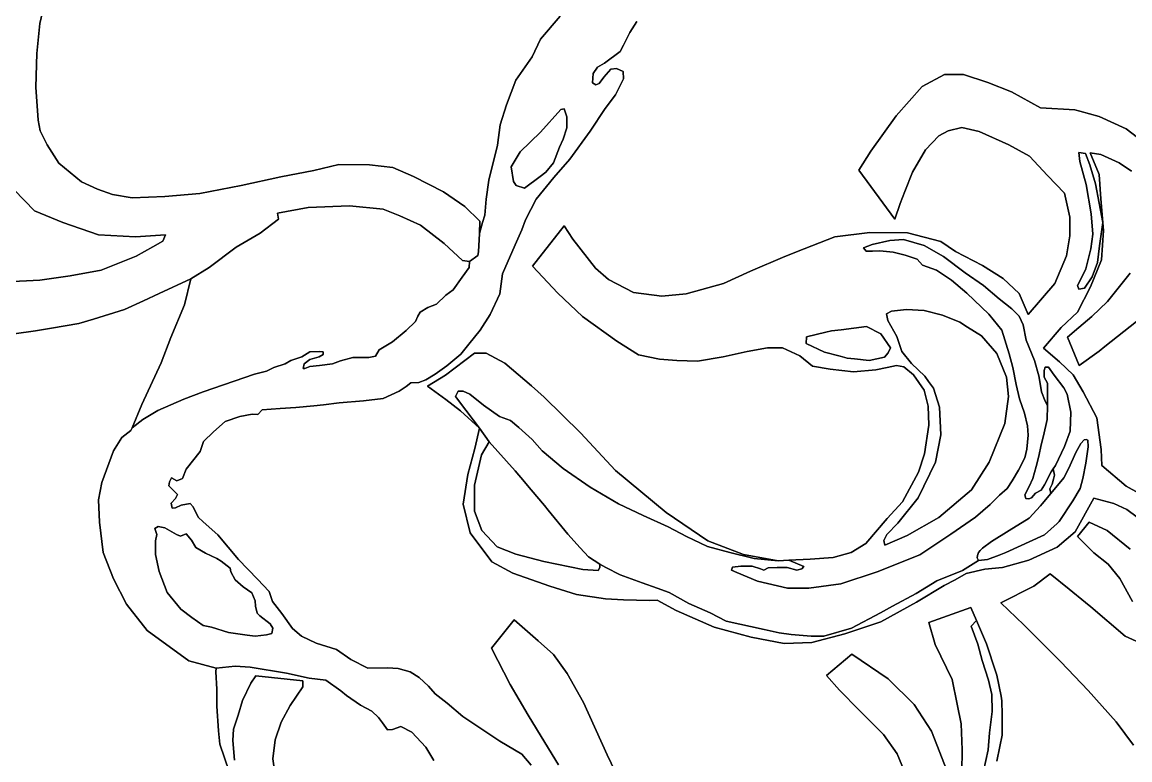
# Model space of a CAD drawing. Header units: inches. Extents: x 288635 to 1232953, y 676945 to 1655780.
# Drawn here: x 437266 to 458256, y 1185921 to 1199889 of the extents above; entities that cross this region are included whole.
import ezdxf

# ---------------------------------------------------------------- set-up
doc = ezdxf.new("R2010")
doc.units = ezdxf.units.IN
doc.header["$MEASUREMENT"] = 0
doc.layers.add('Images', color=7, linetype='Continuous')
picture_1 = doc.add_image_def('image7.jpg', size_in_pixel=(2590, 3729))
picture_2 = doc.add_image_def('image8.jpg', size_in_pixel=(2583, 3985))

msp = doc.modelspace()

# ---------------------------------------------------------------- linework, layer by layer
at = {"color": 1}
for points in [[(437683.7206, 1200212.6481), (437602.4404, 1199867.2074), (437541.4803, 1199298.2463), (437526.2403, 1198658.165), (437566.8804, 1198033.3238), (437607.5205, 1197830.1234), (437739.6007, 1197565.9628), (437963.1212, 1197220.5221), (438389.842, 1196864.9214), (438694.6426, 1196727.7612), (438979.1232, 1196626.1609), (439349.9639, 1196560.1208), (439969.7252, 1196585.5209), (440630.1265, 1196646.481), (441417.5281, 1196793.8013), (442169.3696, 1196961.4416), (442794.2108, 1197083.3619), (443266.6518, 1197195.1221), (443845.7729, 1197184.9621), (444287.7338, 1197139.242), (444678.8946, 1196966.5216), (445247.8557, 1196676.961), (445654.2565, 1196397.5605), (445938.7371, 1196123.2399), (445929.4183, 1195889.8023), (445915.5775, 1195543.0847), (445898.097, 1195467.9186), (445745.6967, 1195356.1584), (445608.5365, 1195376.4784), (445263.0958, 1195696.5191), (444816.0549, 1196047.0398), (444419.8141, 1196224.8401), (444104.8534, 1196346.7604), (443469.8522, 1196412.8005), (442687.5306, 1196377.2404), (442103.3294, 1196275.6402), (442120.9839, 1196161.8858), (441778.0832, 1195895.1852), (441320.8823, 1195628.4847), (440806.5313, 1195241.1339), (440462.4862, 1195025.9577), (439860.7992, 1194749.3758), (439567.7801, 1194614.6816), (439202.6436, 1194446.8366), (438619.1409, 1194268.3534), (438339.0419, 1194182.6761), (437819.4461, 1194094.2342), (437517.844, 1194042.8977), (437111.3087, 1193985.2366)], [(447461.0876, 1200000.9161), (447088.5536, 1199569.1152), (446927.6866, 1199230.4479), (446622.886, 1198790.1804), (446445.0856, 1198324.5128), (446326.552, 1197943.512), (446275.7519, 1197558.2779), (446110.6516, 1196897.8766), (446055.6182, 1196538.0425), (446034.4515, 1196233.2419), (445992.118, 1196093.5416), (445929.4183, 1195889.8023), (445938.7371, 1196123.2399), (445654.2565, 1196397.5605), (445247.8557, 1196676.961), (444678.8946, 1196966.5216), (444287.7338, 1197139.242), (443845.7729, 1197184.9621), (443266.6518, 1197195.1221), (442794.2108, 1197083.3619), (442169.3696, 1196961.4416), (441417.5281, 1196793.8013), (440630.1265, 1196646.481), (439969.7252, 1196585.5209), (439349.9639, 1196560.1208), (438979.1232, 1196626.1609), (438694.6426, 1196727.7612), (438389.842, 1196864.9214), (437963.1212, 1197220.5221), (437739.6007, 1197565.9628), (437607.5205, 1197830.1234), (437566.8804, 1198033.3238), (437526.2403, 1198658.165), (437541.4803, 1199298.2463), (437602.4404, 1199867.2074), (437683.7206, 1200212.6481)], [(446913.3849, 1185818.6637), (446733.4679, 1186027.6849), (446318.0712, 1186271.1021), (445616.3948, 1186744.178), (445320.0609, 1186993.9452), (445091.4605, 1187167.5122), (444964.4602, 1187315.6792), (444790.364, 1187477.6045), (444617.6437, 1187584.2847), (444389.0432, 1187650.3249), (444185.8428, 1187665.5649), (443815.0021, 1187655.4049), (443494.9614, 1187823.0452), (443220.6409, 1188011.0056), (442834.5601, 1188127.8458), (442560.2396, 1188265.0061), (442388.4717, 1188405.3414), (442185.2713, 1188688.9753), (442011.7043, 1188921.8091), (441943.9708, 1189108.0761), (441728.0704, 1189340.9099), (441364.003, 1189713.444), (440974.5356, 1190183.3449), (440695.135, 1190428.8787), (440602.0015, 1190513.5456), (440504.6346, 1190712.5126), (440449.6012, 1190771.7794), (440276.0342, 1190742.146), (440174.434, 1190695.5793), (440110.9338, 1190687.1126), (440089.7671, 1190780.2461), (440174.434, 1190869.1463), (440208.3007, 1190945.3464), (440127.8672, 1191025.7799), (440047.4337, 1191106.2134), (440055.9004, 1191186.6469), (440098.2338, 1191258.6137), (440195.6007, 1191203.5803), (440301.4342, 1191245.9137), (440373.401, 1191427.9474), (440635.8682, 1191762.3814), (440703.6017, 1191948.6485), (440894.1021, 1192134.9155), (441110.0025, 1192325.4159), (441393.6364, 1192422.7827), (441626.4702, 1192465.1162), (441732.3037, 1192460.8828), (441813.6686, 1192551.2223), (442154.4526, 1192576.6224), (442455.0199, 1192593.5557), (442791.5705, 1192623.1891), (442977.9787, 1192643.3681), (443274.3126, 1192681.4681), (443731.5135, 1192719.5682), (444104.0476, 1192761.9016), (444408.8482, 1192901.6019), (444544.3151, 1192990.5021), (444628.982, 1193058.2356), (444785.6156, 1193066.7022), (444912.6159, 1193117.5023), (445090.4162, 1193223.3359), (445310.55, 1193379.9695), (445577.2505, 1193604.3367), (445729.6508, 1193790.6037), (445945.5513, 1194057.3042), (446136.0517, 1194353.6381), (446318.0854, 1194743.1056), (446368.8855, 1195124.1064), (446605.9526, 1195670.2074), (446732.9529, 1195953.8413), (446804.9197, 1196148.5751), (447003.8867, 1196538.0425), (447338.3207, 1196948.6767), (447643.1213, 1197295.8107), (448028.3554, 1197824.9784), (448316.2227, 1198252.5459), (448506.7231, 1198510.7798), (448612.5566, 1198718.2135), (448663.3567, 1198815.5804), (448654.89, 1198955.2807), (448527.8898, 1199014.5475), (448422.0562, 1198997.6141), (448290.8226, 1198845.2138), (448201.9225, 1198726.6802), (448134.189, 1198701.2802), (448070.6889, 1198739.3803), (448087.6222, 1198917.1806), (448168.0557, 1199035.7142), (448303.5227, 1199111.9143), (448595.6232, 1199336.2814), (448663.3567, 1199454.815), (448781.8903, 1199691.8822), (448913.1239, 1199899.3159)], [(458399.4741, 1197708.481), (458187.807, 1197867.2314), (457674.5143, 1198100.0652), (457310.3122, 1198204.721), (457214.1384, 1198232.3571), (456566.4794, 1198269.3734), (456012.2926, 1198572.5061), (455562.7117, 1198749.0365), (455105.5108, 1198901.4368), (454744.8301, 1198901.4368), (454318.1092, 1198672.8363), (453830.4283, 1198114.0352), (453347.8273, 1197448.5539), (453119.2268, 1197087.8731), (453799.9482, 1196158.2313), (453906.6284, 1196457.9519), (453994.5837, 1196684.681), (454135.2289, 1197047.2331), (454384.1494, 1197468.8739), (454638.1499, 1197738.1144), (454815.9502, 1197834.6346), (455075.0307, 1197895.5948), (455400.1514, 1197819.3946), (455964.0325, 1197565.3941), (456355.1933, 1197352.0337), (456695.554, 1196986.2729), (457015.5946, 1196650.9923), (457117.1948, 1196193.7913), (457117.1948, 1195843.2706), (457056.2347, 1195467.3499), (456832.7143, 1194939.0288), (456329.7933, 1194353.981), (456161.5352, 1194751.4204), (455856.7346, 1195035.9009), (455465.5738, 1195279.7414), (454952.4928, 1195548.982), (454673.0922, 1195736.9423), (454043.171, 1195899.5027), (453326.8895, 1195904.5827), (452666.4882, 1195823.3025), (452084.4721, 1195596.0984), (451716.5263, 1195452.4618), (451066.285, 1195173.0612), (450558.284, 1194939.3807), (449851.066, 1194742.2123), (449384.8017, 1194700.6203), (448851.4006, 1194771.7404), (448378.9596, 1195015.5809), (448130.0391, 1195234.0213), (447698.2383, 1195777.5824), (447535.678, 1196031.5829), (446936.2368, 1195269.5814), (447418.8377, 1194756.5004), (447881.1187, 1194314.5395), (448536.44, 1193847.1785), (448947.9208, 1193588.098), (449344.1616, 1193506.8179), (449674.3622, 1193481.4178), (450065.523, 1193471.2578), (450548.124, 1193552.538), (451005.3249, 1193654.1382), (451391.4057, 1193725.2583), (451675.8862, 1193725.2583), (452001.0069, 1193572.858), (452239.7674, 1193374.7376), (452575.048, 1193318.8575), (453022.0889, 1193268.0574), (453443.7298, 1193303.6175), (453657.0902, 1193349.3376), (453834.8906, 1193384.8976), (453972.0508, 1193364.5776), (454154.9312, 1193212.1773), (454358.1316, 1192922.6167), (454434.3318, 1192617.8161), (454444.4918, 1192257.1354), (454363.2116, 1191713.5743), (454251.4514, 1191368.1336), (453946.6508, 1190809.3325), (453657.0902, 1190489.2918), (453255.7694, 1190016.8509), (452976.3688, 1189849.2106), (452636.0082, 1189752.6904), (452199.1273, 1189722.2103), (451796.7465, 1189701.9222), (451594.6061, 1189691.7302), (450934.2048, 1189808.5705), (450258.5634, 1190067.651), (449471.1618, 1190606.1321), (448512.6042, 1191402.4722), (447845.5586, 1192109.8151), (447159.7572, 1192790.5364), (446915.0582, 1193000.2784), (446412.9957, 1193430.6177), (446057.395, 1193623.6581), (445838.9546, 1193623.6581), (445290.3135, 1193207.0973), (444949.9528, 1192993.7368), (445295.3935, 1192744.8163), (445570.1104, 1192532.4064), (445935.4748, 1192201.2553), (445844.0346, 1191815.1745), (445711.9543, 1191322.4135), (445625.5941, 1190763.6124), (445752.5944, 1190220.0513), (446164.0752, 1189671.4102), (446565.396, 1189458.0498), (447266.4374, 1189209.1293), (447769.3584, 1189051.649), (448317.9995, 1188970.3688), (448658.3602, 1188950.0488), (449156.2012, 1188934.8087), (449298.4415, 1188944.9687), (449659.1222, 1188746.8483), (450380.4836, 1188431.8877), (451081.5251, 1188243.9273), (451706.3663, 1188122.0071), (452229.6073, 1188142.3271), (452854.4486, 1188304.8875), (453535.17, 1188533.4879), (454215.8913, 1188904.3287), (454739.1324, 1189219.2893), (454947.4128, 1189331.0495), (455155.6932, 1189447.8898), (455506.2139, 1189534.2499), (455841.4946, 1189564.73), (456344.4156, 1189701.8903), (456877.8166, 1189945.7307), (457218.1773, 1190235.2913), (457576.336, 1190877.5466), (457952.0451, 1190777.0047), (458200.7539, 1190660.5878), (458592.3381, 1190369.5456)], [(458592.3381, 1190369.5456), (458200.7539, 1190660.5878), (457952.0451, 1190777.0047), (457576.336, 1190877.5466), (457218.1773, 1190235.2913), (456877.8166, 1189945.7307), (456344.4156, 1189701.8903), (455841.4946, 1189564.73), (455506.2139, 1189534.2499), (455155.6932, 1189447.8898), (454947.4128, 1189331.0495), (454739.1324, 1189219.2893), (454215.8913, 1188904.3287), (453535.17, 1188533.4879), (452854.4486, 1188304.8875), (452229.6073, 1188142.3271), (451706.3663, 1188122.0071), (451081.5251, 1188243.9273), (450380.4836, 1188431.8877), (449659.1222, 1188746.8483), (449298.4415, 1188944.9687), (449156.2012, 1188934.8087), (448658.3602, 1188950.0488), (448317.9995, 1188970.3688), (447769.3584, 1189051.649), (447266.4374, 1189209.1293), (446565.396, 1189458.0498), (446164.0752, 1189671.4102), (445752.5944, 1190220.0513), (445625.5941, 1190763.6124), (445711.9543, 1191322.4135), (445844.0346, 1191815.1745), (445935.4748, 1192201.2553), (446116.8801, 1191940.7396), (445969.5598, 1191696.8991), (445837.4795, 1191122.858), (445837.4795, 1190823.1374), (445837.4795, 1190630.097), (445979.7198, 1190264.3363), (446264.2004, 1189954.4557), (446619.8011, 1189812.2154), (447153.2021, 1189675.0551), (447889.8036, 1189522.6548), (448179.3642, 1189507.4148), (448214.9243, 1189563.2949), (448214.9243, 1189624.255), (448326.7962, 1189560.6117), (448596.0367, 1189423.4514), (449012.5976, 1189271.0511), (449297.0781, 1189169.4509), (449525.6786, 1189088.1707), (449896.5193, 1188879.8903), (450302.9202, 1188707.17), (450607.7208, 1188544.6097), (451324.0022, 1188387.1293), (451608.4828, 1188326.1692), (451837.0832, 1188295.6892), (452218.084, 1188260.1291), (452456.8445, 1188260.1291), (452980.0855, 1188412.5294), (453528.7266, 1188702.09), (453757.3271, 1188829.0902), (454209.448, 1189072.9307), (454600.6087, 1189311.6912), (455083.2097, 1189504.7316), (455391.0031, 1189696.2571), (455560.3367, 1189714.778), (455778.2418, 1189795.7803), (455908.5291, 1189847.5991), (456640.0506, 1190182.8797), (456878.8316, 1190395.6119), (456919.4511, 1190431.8002), (457173.4516, 1190822.961), (457315.6919, 1191056.6415), (457366.889, 1191248.6306), (457420.3613, 1191540.4066), (457467.9864, 1191849.9697), (457460.0489, 1191976.97), (457428.2988, 1191987.5533), (457393.9029, 1191979.6158), (457327.7569, 1191908.1782), (457232.5067, 1191738.8445), (457102.9064, 1191441.2564), (457005.8113, 1191259.8419), (456757.1481, 1190962.0601), (456740.1397, 1191054.9813), (456782.4731, 1191141.7649), (456807.8732, 1191234.8984), (456829.0399, 1191308.9819), (456803.6505, 1191429.5817), (456845.1207, 1191491.1587), (457016.571, 1191853.1095), (457124.5213, 1192145.21), (457137.2213, 1192507.1608), (457067.3711, 1192843.7114), (457002.815, 1192966.3681), (456821.8373, 1193207.7788), (456716.0038, 1193355.9458), (456652.5036, 1193355.9458), (456631.3369, 1193292.4457), (456635.5703, 1193169.6788), (456694.8371, 1193055.3785), (456696.2169, 1192919.9029), (456694.3803, 1192629.7258), (456649.1228, 1192712.3347), (456579.2727, 1192888.0183), (456564.456, 1193008.6686), (456530.5893, 1193192.819), (456450.1558, 1193484.9195), (456289.2888, 1193865.9203), (456235.9487, 1194158.8676), (456159.7485, 1194321.4279), (456017.5082, 1194458.5882), (455778.7478, 1194651.6285), (455484.1072, 1194900.549), (455133.5865, 1195144.3895), (454722.1057, 1195449.1901), (454356.3449, 1195657.4706), (453970.2642, 1195774.3108), (453706.1036, 1195753.9907), (453375.903, 1195677.7906), (453208.2626, 1195616.8305), (453259.0627, 1195550.7903), (453380.983, 1195550.7903), (453518.1432, 1195560.9504), (453772.1438, 1195535.5503), (454000.7442, 1195474.5902), (454224.2647, 1195403.47), (454325.8649, 1195286.6298), (454595.1054, 1195190.1096), (454879.586, 1195002.1492), (455169.1466, 1194758.3088), (455585.7074, 1194356.988), (455829.5479, 1194057.2674), (455971.7882, 1193611.9198), (456041.6383, 1193347.3359), (456100.9051, 1193027.7186), (456166.5219, 1192756.7848), (456257.5387, 1192485.8509), (456318.9222, 1192244.5504), (456331.6222, 1192070.9834), (456306.2222, 1191804.2828), (456268.1221, 1191637.0658), (456145.3552, 1191408.4654), (456028.0916, 1191205.265), (455931.5714, 1191057.9447), (455789.3311, 1190930.9444), (455611.5308, 1190758.2241), (455332.1302, 1190515.6536), (454864.7693, 1190195.613), (454275.4881, 1189804.4522), (453467.7665, 1189479.3315), (452776.8851, 1189250.7311), (452172.3639, 1189174.5309), (451765.9631, 1189174.5309), (451202.082, 1189306.6112), (450805.8412, 1189469.1715), (450709.321, 1189509.8116), (450729.641, 1189570.7717), (450882.0413, 1189586.0117), (451100.4817, 1189586.0117), (451257.9621, 1189535.2116), (451318.9222, 1189514.8916), (451405.2824, 1189555.5317), (451572.9227, 1189560.6117), (451760.8831, 1189560.6117), (451943.7634, 1189514.8916), (452040.2836, 1189535.2116), (452080.9237, 1189580.9317), (451796.7465, 1189701.9222), (452199.1273, 1189722.2103), (452636.0082, 1189752.6904), (452976.3688, 1189849.2106), (453255.7694, 1190016.8509), (453657.0902, 1190489.2918), (453946.6508, 1190809.3325), (454251.4514, 1191368.1336), (454363.2116, 1191713.5743), (454444.4918, 1192257.1354), (454434.3318, 1192617.8161), (454358.1316, 1192922.6167), (454154.9312, 1193212.1773), (453972.0508, 1193364.5776), (453834.8906, 1193384.8976), (453657.0902, 1193349.3376), (453443.7298, 1193303.6175), (453022.0889, 1193268.0574), (452575.048, 1193318.8575), (452239.7674, 1193374.7376), (452001.0069, 1193572.858), (451675.8862, 1193725.2583), (451391.4057, 1193725.2583), (451005.3249, 1193654.1382), (450548.124, 1193552.538), (450065.523, 1193471.2578), (449674.3622, 1193481.4178), (449344.1616, 1193506.8179), (448947.9208, 1193588.098), (448536.44, 1193847.1785), (447881.1187, 1194314.5395), (447418.8377, 1194756.5004), (446936.2368, 1195269.5814), (447535.678, 1196031.5829), (447698.2383, 1195777.5824), (448130.0391, 1195234.0213), (448378.9596, 1195015.5809), (448851.4006, 1194771.7404), (449384.8017, 1194700.6203), (449851.066, 1194742.2123), (450558.284, 1194939.3807), (451066.285, 1195173.0612), (451716.5263, 1195452.4618), (452084.4721, 1195596.0984), (452666.4882, 1195823.3025), (453326.8895, 1195904.5827), (454043.171, 1195899.5027), (454673.0922, 1195736.9423), (454952.4928, 1195548.982), (455465.5738, 1195279.7414), (455856.7346, 1195035.9009), (456161.5352, 1194751.4204), (456329.7933, 1194353.981), (456832.7143, 1194939.0288), (457056.2347, 1195467.3499), (457117.1948, 1195843.2706), (457117.1948, 1196193.7913), (457015.5946, 1196650.9923), (456695.554, 1196986.2729), (456355.1933, 1197352.0337), (455964.0325, 1197565.3941), (455400.1514, 1197819.3946), (455075.0307, 1197895.5948), (454815.9502, 1197834.6346), (454638.1499, 1197738.1144), (454384.1494, 1197468.8739), (454135.2289, 1197047.2331), (453994.5837, 1196684.681), (453906.6284, 1196457.9519), (453799.9482, 1196158.2313), (453119.2268, 1197087.8731), (453347.8273, 1197448.5539), (453830.4283, 1198114.0352), (454318.1092, 1198672.8363), (454744.8301, 1198901.4368), (455105.5108, 1198901.4368), (455562.7117, 1198749.0365), (456012.2926, 1198572.5061), (456566.4794, 1198269.3734), (457214.1384, 1198232.3571), (457310.3122, 1198204.721), (457674.5143, 1198100.0652), (458187.807, 1197867.2314), (458399.4741, 1197708.481)], [(458288.3488, 1197068.1881), (458055.515, 1197226.9384), (457706.2643, 1197385.6887), (457505.1806, 1197412.1471), (457675.996, 1197004.053), (457707.746, 1196546.8521), (457745.8083, 1196097.241), (457745.8083, 1196097.241), (457602.8473, 1196826.1076), (457501.2471, 1197185.9417), (457416.5802, 1197401.8421), (457289.58, 1197423.0088), (457306.5134, 1197249.4418), (457429.2803, 1196817.641), (457522.4138, 1196258.8398), (457556.2805, 1195873.6057), (457518.1805, 1195598.4385), (457420.8136, 1195217.4378), (457314.98, 1194997.304), (457264.1799, 1194904.1705), (457289.58, 1194836.437), (457395.4135, 1194853.3704), (457539.3472, 1195065.0375), (457645.1807, 1195340.2047), (457683.2808, 1195653.472), (457745.8083, 1196097.241), (457758.5461, 1195946.7759), (457721.5044, 1195385.8581), (457509.8373, 1194877.857), (457266.4201, 1194396.3144), (456954.2112, 1194105.2722), (456620.8355, 1193718.9797), (456923.5367, 1193456.0178), (457182.6173, 1193212.1773), (457370.5776, 1192887.0566), (457629.6581, 1192399.3757), (457710.9383, 1191799.9345), (457724.503, 1191491.3812), (458184.8789, 1191105.0887), (458851.6302, 1190734.6713)], [(458851.6302, 1190734.6713), (458184.8789, 1191105.0887), (457724.503, 1191491.3812), (457710.9383, 1191799.9345), (457629.6581, 1192399.3757), (457370.5776, 1192887.0566), (457182.6173, 1193212.1773), (456923.5367, 1193456.0178), (456620.8355, 1193718.9797), (456954.2112, 1194105.2722), (457266.4201, 1194396.3144), (457509.8373, 1194877.857), (457721.5044, 1195385.8581), (457758.5461, 1195946.7759), (457745.8083, 1196097.241), (457707.746, 1196546.8521), (457675.996, 1197004.053), (457505.1806, 1197412.1471), (457706.2643, 1197385.6887), (458055.515, 1197226.9384), (458288.3488, 1197068.1881)], [(436964.7736, 1194974.4334), (437599.7748, 1195006.1835), (438177.626, 1195088.7336), (438761.8272, 1195190.3338), (439428.5785, 1195457.0344), (439739.7291, 1195634.8347), (439930.2295, 1195742.7849), (439981.4915, 1195863.2027), (439416.0041, 1195823.5193), (438714.9627, 1195864.1594), (438039.3213, 1196097.8399), (437500.8402, 1196316.2803), (437114.7595, 1196717.6011)], [(437114.7595, 1196717.6011), (437500.8402, 1196316.2803), (438039.3213, 1196097.8399), (438714.9627, 1195864.1594), (438714.9627, 1195864.1594), (439416.0041, 1195823.5193), (439981.4915, 1195863.2027), (439930.2295, 1195742.7849), (439739.7291, 1195634.8347), (439428.5785, 1195457.0344), (438761.8272, 1195190.3338), (438177.626, 1195088.7336), (437599.7748, 1195006.1835), (436964.7736, 1194974.4334)], [(437111.3087, 1193985.2366), (437517.844, 1194042.8977), (437819.4461, 1194094.2342), (438339.0419, 1194182.6761), (438619.1409, 1194268.3534), (439202.6436, 1194446.8366), (439567.7801, 1194614.6816), (439860.7992, 1194749.3758), (440462.4862, 1195025.9577), (440340.5659, 1194538.2768), (440081.4854, 1193918.5155), (439898.605, 1193435.9146), (439532.8443, 1192648.513), (439347.6077, 1192210.2702), (439324.5639, 1192155.752), (439151.8435, 1192023.6717), (438999.4432, 1191774.7512), (438775.9228, 1191175.31), (438709.8827, 1190845.1094), (438730.2027, 1190423.4685), (438801.3228, 1189844.3474), (438994.3632, 1189346.5064), (439243.2837, 1188868.9854), (439634.4445, 1188371.1444), (440426.9261, 1187797.1033), (440939.1922, 1187654.0117), (440937.6093, 1187589.4077), (440954.5625, 1187258.8186), (440954.5625, 1186950.187), (440954.5625, 1186936.7061), (440988.4691, 1186470.4906), (441014.0194, 1186219.2464), (441186.5287, 1185702.42)], [(458501.7855, 1194314.2384), (457782.6831, 1193745.8465), (457674.5143, 1193660.3479), (457293.5135, 1193385.1807), (457076.5548, 1193924.9318), (457289.3293, 1194105.9124), (457536.9307, 1194316.5159), (457833.2646, 1194602.2665), (458261.8905, 1195136.7259)], [(458261.8905, 1195136.7259), (457833.2646, 1194602.2665), (457536.9307, 1194316.5159), (457289.3293, 1194105.9124), (457076.5548, 1193924.9318), (457293.5135, 1193385.1807), (457674.5143, 1193660.3479), (457782.6831, 1193745.8465), (458501.7855, 1194314.2384)], [(458304.5078, 1188921.6839), (458065.7473, 1189353.4848), (457847.3069, 1189622.7253), (457572.9864, 1189841.1657), (457263.1057, 1190151.0464), (457486.6262, 1190420.2869), (457826.9869, 1190262.8066), (458263.8677, 1189912.2859)], [(458263.8677, 1189912.2859), (457826.9869, 1190262.8066), (457486.6262, 1190420.2869), (457263.1057, 1190151.0464), (457572.9864, 1189841.1657), (457847.3069, 1189622.7253), (458065.7473, 1189353.4848), (458304.5078, 1188921.6839)], [(458327.5249, 1186199.1615), (457997.3242, 1186641.1224), (457469.0032, 1187230.4036), (456945.7621, 1187779.0447), (456734.2284, 1187990.5784), (456245.0729, 1188474.3905), (455812.9199, 1188896.6469), (456437.7611, 1189206.5275), (456747.6417, 1189445.288), (457104.4321, 1189154.6575), (457414.2915, 1188902.2555), (457514.7233, 1188820.4468), (458170.0446, 1188261.6456), (458654.84, 1188039.1711)], [(458654.84, 1188039.1711), (458170.0446, 1188261.6456), (457514.7233, 1188820.4468), (457414.2915, 1188902.2555), (457104.4321, 1189154.6575), (456747.6417, 1189445.288), (456437.7611, 1189206.5275), (455812.9199, 1188896.6469), (456245.0729, 1188474.3905), (456734.2284, 1187990.5784), (456945.7621, 1187779.0447), (457469.0032, 1187230.4036), (457997.3242, 1186641.1224), (458327.5249, 1186199.1615)], [(455070.7286, 1185691.3266), (455075.8086, 1186112.9674), (455060.5686, 1186600.6484), (454984.3684, 1186976.5692), (454887.8482, 1187443.9301), (454567.8076, 1188104.3314), (454445.8873, 1188520.8923), (455243.4489, 1188805.3728), (455350.0233, 1188561.5162), (455247.6325, 1188451.6369), (455374.6328, 1188108.7362), (455459.2996, 1187799.7023), (455577.8332, 1187427.1682), (455641.3333, 1187156.2343), (455645.5666, 1186838.7337), (455594.7665, 1186432.3329), (455569.3665, 1186110.5989), (455480.4663, 1185708.4314)], [(455736.2099, 1185894.527), (455794.0213, 1186174.9125), (455837.8101, 1186387.288), (455834.8127, 1186770.9573), (455832.7301, 1187037.5293), (455815.4129, 1187125.0267), (455736.2099, 1187525.2103), (455718.8616, 1187578.6248), (455543.1695, 1188119.5715), (455350.0233, 1188561.5162), (455243.4489, 1188805.3728), (454445.8873, 1188520.8923), (454567.8076, 1188104.3314), (454887.8482, 1187443.9301), (454984.3684, 1186976.5692), (455060.5686, 1186600.6484), (455075.8086, 1186112.9674), (455070.7286, 1185691.3266)], [(447430.3933, 1185828.4869), (447171.3128, 1186250.1277), (446856.3521, 1186768.2888), (446510.9115, 1187347.4099), (446160.3908, 1188038.2913), (446592.1916, 1188571.6924), (447046.6776, 1188172.8551), (447337.2598, 1187917.8527), (447596.3403, 1187557.172), (447906.2209, 1187003.4509), (448353.2618, 1186017.9289), (448744.9888, 1185203.6563)], [(448744.9888, 1185203.6563), (448353.2618, 1186017.9289), (447906.2209, 1187003.4509), (447596.3403, 1187557.172), (447337.2598, 1187917.8527), (447046.6776, 1188172.8551), (446592.1916, 1188571.6924), (446160.3908, 1188038.2913), (446510.9115, 1187347.4099), (446856.3521, 1186768.2888), (447171.3128, 1186250.1277), (447430.3933, 1185828.4869)], [(455480.4663, 1185708.4314), (455569.3665, 1186110.5989), (455594.7665, 1186432.3329), (455645.5666, 1186838.7337), (455641.3333, 1187156.2343), (455577.8332, 1187427.1682), (455459.2996, 1187799.7023), (455374.6328, 1188108.7362), (455247.6325, 1188451.6369), (455350.0233, 1188561.5162), (455543.1695, 1188119.5715), (455718.8616, 1187578.6248), (455736.2099, 1187525.2103), (455815.4129, 1187125.0267), (455832.7301, 1187037.5293), (455834.8127, 1186770.9573), (455837.8101, 1186387.288), (455794.0213, 1186174.9125), (455736.2099, 1185894.527)], [(453976.8331, 1185713.1283), (453849.8328, 1186033.1689), (453585.6723, 1186398.9297), (453125.0847, 1186859.7289), (452754.2439, 1187240.7297), (452510.4035, 1187520.1303), (452987.9244, 1187921.4511), (453673.7258, 1187454.0901), (454166.4868, 1186971.4892), (454496.6874, 1186463.4881), (454842.1281, 1185574.4864)], [(454842.1281, 1185574.4864), (454496.6874, 1186463.4881), (454166.4868, 1186971.4892), (453673.7258, 1187454.0901), (452987.9244, 1187921.4511), (452510.4035, 1187520.1303), (452754.2439, 1187240.7297), (453125.0847, 1186859.7289), (453585.6723, 1186398.9297), (453849.8328, 1186033.1689), (453976.8331, 1185713.1283)], [(441186.5287, 1185702.42), (441014.0194, 1186219.2464), (440988.4691, 1186470.4906), (440954.5625, 1186936.7061), (440954.5625, 1186950.187), (440954.5625, 1187258.8186), (440937.6093, 1187589.4077), (440939.1922, 1187654.0117), (441304.7362, 1187694.1399), (441584.1368, 1187672.9732), (442275.759, 1187563.9647), (442275.759, 1187563.9647), (442702.4799, 1187467.4445), (443017.4405, 1187426.8044), (443301.921, 1187228.684), (443413.6813, 1187137.2438), (443677.8418, 1186954.3635), (443891.2022, 1186842.6032), (444018.2025, 1186720.683), (444094.4026, 1186619.0828), (444190.9228, 1186487.0025), (444282.363, 1186492.0825), (444439.8433, 1186553.0427), (444653.2038, 1186446.3624), (444912.2843, 1186161.8819), (445064.6846, 1185907.8814)], [(441286.8589, 1185915.5688), (441256.3789, 1186286.4095), (441271.6189, 1186499.7699), (441357.9791, 1186763.9305), (441444.3392, 1187043.331), (441596.7395, 1187373.5317), (441693.2597, 1187510.692), (442587.3415, 1187414.1718), (442587.3415, 1187302.4115), (442343.501, 1186951.8908), (442175.8607, 1186636.9302), (442059.0205, 1186301.6495), (442018.3804, 1185940.9688), (442074.2605, 1185534.568)], [(442074.2605, 1185534.568), (442018.3804, 1185940.9688), (442059.0205, 1186301.6495), (442175.8607, 1186636.9302), (442343.501, 1186951.8908), (442587.3415, 1187302.4115), (442587.3415, 1187414.1718), (441693.2597, 1187510.692), (441596.7395, 1187373.5317), (441444.3392, 1187043.331), (441357.9791, 1186763.9305), (441271.6189, 1186499.7699), (441256.3789, 1186286.4095), (441286.8589, 1185915.5688)]]:
    msp.add_lwpolyline(points, dxfattribs=at)
at = {"color": 1, "ltscale": 3}
for points in [[(445064.6846, 1185907.8814), (444912.2843, 1186161.8819), (444653.2038, 1186446.3624), (444439.8433, 1186553.0427), (444282.363, 1186492.0825), (444190.9228, 1186487.0025), (444094.4026, 1186619.0828), (444018.2025, 1186720.683), (443891.2022, 1186842.6032), (443677.8418, 1186954.3635), (443413.6813, 1187137.2438), (443301.921, 1187228.684), (443017.4405, 1187426.8044), (442702.4799, 1187467.4445), (442275.759, 1187563.9647), (441584.1368, 1187672.9732), (441304.7362, 1187694.1399), (440939.1922, 1187654.0117), (440426.9261, 1187797.1033), (439634.4445, 1188371.1444), (439243.2837, 1188868.9854), (438994.3632, 1189346.5064), (438801.3228, 1189844.3474), (438730.2027, 1190423.4685), (438709.8827, 1190845.1094), (438775.9228, 1191175.31), (438999.4432, 1191774.7512), (439151.8435, 1192023.6717), (439324.5639, 1192155.752), (439347.6077, 1192210.2702), (439554.6727, 1192366.9026), (439834.0733, 1192534.543), (440326.8343, 1192747.9034), (440697.675, 1192890.1437), (441665.5016, 1193222.207), (441894.1021, 1193281.4738), (442033.8023, 1193349.2073), (442251.8194, 1193416.9407), (442359.7697, 1193480.4408), (442565.0867, 1193552.4077), (442717.487, 1193645.5412), (442895.2874, 1193656.1245), (442967.2542, 1193645.5412), (442971.4876, 1193598.9744), (442891.0541, 1193554.5243), (442719.6037, 1193501.6076), (442609.5368, 1193419.0574), (442588.3701, 1193332.2739), (442620.1202, 1193330.1572), (442717.487, 1193368.2573), (442897.5452, 1193388.4362), (443147.3124, 1193422.303), (443299.7127, 1193477.3364), (443532.5465, 1193540.8365), (443833.1137, 1193536.6032), (443960.114, 1193562.0032), (444032.0808, 1193684.7701), (444286.0813, 1193837.1704), (444540.0818, 1194048.8375), (444722.1155, 1194218.1712), (444764.4489, 1194319.7714), (444806.7823, 1194400.2049), (444954.9493, 1194489.1051), (445120.0496, 1194548.3719), (445293.6166, 1194717.7055), (445433.3169, 1194819.3057), (445606.8839, 1195060.6062), (445733.8842, 1195242.6399), (445745.6967, 1195356.1584), (445898.097, 1195467.9186), (445915.5775, 1195543.0847), (445929.4183, 1195889.8023), (445992.118, 1196093.5416), (446034.4515, 1196233.2419), (446055.6182, 1196538.0425), (446110.6516, 1196897.8766), (446275.7519, 1197558.2779), (446326.552, 1197943.512), (446445.0856, 1198324.5128), (446622.886, 1198790.1804), (446927.6866, 1199230.4479), (447088.5536, 1199569.1152), (447461.0876, 1200000.9161)], [(448913.1239, 1199899.3159), (448781.8903, 1199691.8822), (448663.3567, 1199454.815), (448595.6232, 1199336.2814), (448303.5227, 1199111.9143), (448168.0557, 1199035.7142), (448087.6222, 1198917.1806), (448070.6889, 1198739.3803), (448134.189, 1198701.2802), (448201.9225, 1198726.6802), (448290.8226, 1198845.2138), (448422.0562, 1198997.6141), (448527.8898, 1199014.5475), (448654.89, 1198955.2807), (448663.3567, 1198815.5804), (448612.5566, 1198718.2135), (448506.7231, 1198510.7798), (448316.2227, 1198252.5459), (448028.3554, 1197824.9784), (447643.1213, 1197295.8107), (447338.3207, 1196948.6767), (447003.8867, 1196538.0425), (446804.9197, 1196148.5751), (446732.9529, 1195953.8413), (446605.9526, 1195670.2074), (446368.8855, 1195124.1064), (446318.0854, 1194743.1056), (446136.0517, 1194353.6381), (445945.5513, 1194057.3042), (445729.6508, 1193790.6037), (445577.2505, 1193604.3367), (445310.55, 1193379.9695), (445090.4162, 1193223.3359), (444912.6159, 1193117.5023), (444785.6156, 1193066.7022), (444628.982, 1193058.2356), (444544.3151, 1192990.5021), (444408.8482, 1192901.6019), (444104.0476, 1192761.9016), (443731.5135, 1192719.5682), (443274.3126, 1192681.4681), (442977.9787, 1192643.3681), (442791.5705, 1192623.1891), (442455.0199, 1192593.5557), (442154.4526, 1192576.6224), (441813.6686, 1192551.2223), (441732.3037, 1192460.8828), (441626.4702, 1192465.1162), (441393.6364, 1192422.7827), (441110.0025, 1192325.4159), (440894.1021, 1192134.9155), (440703.6017, 1191948.6485), (440635.8682, 1191762.3814), (440373.401, 1191427.9474), (440301.4342, 1191245.9137), (440195.6007, 1191203.5803), (440098.2338, 1191258.6137), (440055.9004, 1191186.6469), (440047.4337, 1191106.2134), (440127.8672, 1191025.7799), (440208.3007, 1190945.3464), (440174.434, 1190869.1463), (440089.7671, 1190780.2461), (440110.9338, 1190687.1126), (440174.434, 1190695.5793), (440276.0342, 1190742.146), (440449.6012, 1190771.7794), (440504.6346, 1190712.5126), (440602.0015, 1190513.5456), (440695.135, 1190428.8787), (440974.5356, 1190183.3449), (441364.003, 1189713.444), (441728.0704, 1189340.9099), (441943.9708, 1189108.0761), (442011.7043, 1188921.8091), (442185.2713, 1188688.9753), (442388.4717, 1188405.3414), (442560.2396, 1188265.0061), (442834.5601, 1188127.8458), (443220.6409, 1188011.0056), (443494.9614, 1187823.0452), (443815.0021, 1187655.4049), (444185.8428, 1187665.5649), (444389.0432, 1187650.3249), (444617.6437, 1187584.2847), (444790.364, 1187477.6045), (444964.4602, 1187315.6792), (445091.4605, 1187167.5122), (445320.0609, 1186993.9452), (445616.3948, 1186744.178), (446318.0712, 1186271.1021), (446733.4679, 1186027.6849), (446913.3849, 1185818.6637)]]:
    msp.add_lwpolyline(points, dxfattribs=at)
at = {"color": 1}
for points in [[(446630.1998, 1196797.7494), (446782.6001, 1196746.9493), (447082.3207, 1196965.3897), (447189.0009, 1197046.6699), (447336.3212, 1197224.4702), (447448.0814, 1197524.1908), (447519.2016, 1197676.5911), (447585.2417, 1197889.9516), (447585.2417, 1198098.232), (447539.5216, 1198245.5523), (447473.4815, 1198235.3923), (447087.4007, 1197808.6714), (446701.3199, 1197432.7507), (446533.6796, 1197148.2701), (446579.3997, 1196873.9495), (446630.1998, 1196797.7494)], [(447082.3207, 1196965.3897), (446782.6001, 1196746.9493), (446630.1998, 1196797.7494), (446579.3997, 1196873.9495), (446533.6796, 1197148.2701), (446701.3199, 1197432.7507), (447087.4007, 1197808.6714), (447473.4815, 1198235.3923), (447539.5216, 1198245.5523), (447585.2417, 1198098.232), (447585.2417, 1197889.9516), (447519.2016, 1197676.5911), (447448.0814, 1197524.1908), (447336.3212, 1197224.4702), (447189.0009, 1197046.6699), (447082.3207, 1196965.3897)], [(457395.4135, 1194853.3704), (457289.58, 1194836.437), (457264.1799, 1194904.1705), (457314.98, 1194997.304), (457420.8136, 1195217.4378), (457518.1805, 1195598.4385), (457556.2805, 1195873.6057), (457522.4138, 1196258.8398), (457429.2803, 1196817.641), (457306.5134, 1197249.4418), (457289.58, 1197423.0088), (457416.5802, 1197401.8421), (457501.2471, 1197185.9417), (457602.8473, 1196826.1076), (457745.8083, 1196097.241), (457683.2808, 1195653.472), (457645.1807, 1195340.2047), (457539.3472, 1195065.0375), (457395.4135, 1194853.3704)], [(444032.0808, 1193684.7701), (443960.114, 1193562.0032), (443833.1137, 1193536.6032), (443532.5465, 1193540.8365), (443299.7127, 1193477.3364), (443147.3124, 1193422.303), (442897.5452, 1193388.4362), (442717.487, 1193368.2573), (442620.1202, 1193330.1572), (442588.3701, 1193332.2739), (442609.5368, 1193419.0574), (442719.6037, 1193501.6076), (442891.0541, 1193554.5243), (442971.4876, 1193598.9744), (442967.2542, 1193645.5412), (442895.2874, 1193656.1245), (442717.487, 1193645.5412), (442565.0867, 1193552.4077), (442359.7697, 1193480.4408), (442251.8194, 1193416.9407), (442033.8023, 1193349.2073), (441894.1021, 1193281.4738), (441665.5016, 1193222.207), (440697.675, 1192890.1437), (440326.8343, 1192747.9034), (439834.0733, 1192534.543), (439554.6727, 1192366.9026), (439347.6077, 1192210.2702), (439532.8443, 1192648.513), (439898.605, 1193435.9146), (440081.4854, 1193918.5155), (440340.5659, 1194538.2768), (440462.4862, 1195025.9577), (440806.5313, 1195241.1339), (441320.8823, 1195628.4847), (441778.0832, 1195895.1852), (442120.9839, 1196161.8858), (442103.3294, 1196275.6402), (442687.5306, 1196377.2404), (443469.8522, 1196412.8005), (444104.8534, 1196346.7604), (444419.8141, 1196224.8401), (444816.0549, 1196047.0398), (445263.0958, 1195696.5191), (445608.5365, 1195376.4784), (445745.6967, 1195356.1584), (445733.8842, 1195242.6399), (445606.8839, 1195060.6062), (445433.3169, 1194819.3057), (445293.6166, 1194717.7055), (445120.0496, 1194548.3719), (444954.9493, 1194489.1051), (444806.7823, 1194400.2049), (444764.4489, 1194319.7714), (444722.1155, 1194218.1712), (444540.0818, 1194048.8375), (444286.0813, 1193837.1704), (444032.0808, 1193684.7701)], [(454356.3449, 1195657.4706), (454722.1057, 1195449.1901), (455133.5865, 1195144.3895), (455484.1072, 1194900.549), (455778.7478, 1194651.6285), (456017.5082, 1194458.5882), (456159.7485, 1194321.4279), (456235.9487, 1194158.8676), (456289.2888, 1193865.9203), (456450.1558, 1193484.9195), (456530.5893, 1193192.819), (456564.456, 1193008.6686), (456579.2727, 1192888.0183), (456649.1228, 1192712.3347), (456694.3803, 1192629.7258), (456692.7204, 1192367.4605), (456618.2289, 1192052.9409), (456578.4202, 1191884.8595), (456529.255, 1191670.7529), (456483.8289, 1191472.9295), (456419.6698, 1191247.7416), (456346.048, 1191097.2297), (456268.6807, 1190939.0604), (456284.5557, 1190867.6228), (456340.1183, 1190864.9769), (456390.3892, 1190880.852), (456469.7644, 1190970.8105), (456578.2438, 1191029.0189), (456641.8621, 1191128.0064), (456765.5036, 1191372.9393), (456803.6505, 1191429.5817), (456829.0399, 1191308.9819), (456807.8732, 1191234.8984), (456782.4731, 1191141.7649), (456740.1397, 1191054.9813), (456757.1481, 1190962.0601), (456594.3305, 1190767.0809), (456562.4237, 1190731.8505), (456350.49, 1190497.8404), (455969.4892, 1190264.1599), (455632.4299, 1190051.9373), (455462.4407, 1189926.4451), (455422.0091, 1189883.1255), (455388.3572, 1189847.0699), (455369.8364, 1189791.5073), (455361.8988, 1189743.8822), (455391.0031, 1189696.2571), (455083.2097, 1189504.7316), (454600.6087, 1189311.6912), (454209.448, 1189072.9307), (453757.3271, 1188829.0902), (453528.7266, 1188702.09), (452980.0855, 1188412.5294), (452456.8445, 1188260.1291), (452218.084, 1188260.1291), (451837.0832, 1188295.6892), (451608.4828, 1188326.1692), (451324.0022, 1188387.1293), (450607.7208, 1188544.6097), (450302.9202, 1188707.17), (449896.5193, 1188879.8903), (449525.6786, 1189088.1707), (449297.0781, 1189169.4509), (449012.5976, 1189271.0511), (448596.0367, 1189423.4514), (448326.7962, 1189560.6117), (448214.9243, 1189624.255), (447996.4838, 1189766.4953), (447839.7201, 1189937.5102), (447605.323, 1190193.2161), (447234.4823, 1190650.4171), (447162.4111, 1190736.6199), (446912.0045, 1191036.1258), (446716.3213, 1191270.1783), (446680.2635, 1191310.5141), (446606.9043, 1191392.5769), (446116.8801, 1191940.7396), (445935.4748, 1192201.2553), (445673.7185, 1192543.9755), (445476.9105, 1192801.6582), (445527.7106, 1192903.2584), (445624.2308, 1192903.2584), (445751.231, 1192847.3783), (446005.2316, 1192639.0978), (446310.0322, 1192420.6574), (446518.3126, 1192349.5373), (446675.7929, 1192212.377), (446929.7934, 1191988.8565), (447122.8338, 1191774.2261), (447519.0746, 1191438.9454), (448032.1556, 1191083.3447), (448565.5567, 1190768.3841), (449032.9176, 1190544.8637), (449510.4386, 1190331.5032), (449856.5143, 1190150.5279), (450253.3901, 1189963.2025), (450675.6659, 1189845.7273), (451136.0418, 1189734.602), (451594.6061, 1189691.7302), (451796.7465, 1189701.9222), (452080.9237, 1189580.9317), (452040.2836, 1189535.2116), (451943.7634, 1189514.8916), (451760.8831, 1189560.6117), (451572.9227, 1189560.6117), (451405.2824, 1189555.5317), (451318.9222, 1189514.8916), (451257.9621, 1189535.2116), (451100.4817, 1189586.0117), (450882.0413, 1189586.0117), (450729.641, 1189570.7717), (450709.321, 1189509.8116), (450805.8412, 1189469.1715), (451202.082, 1189306.6112), (451765.9631, 1189174.5309), (452172.3639, 1189174.5309), (452776.8851, 1189250.7311), (453467.7665, 1189479.3315), (454275.4881, 1189804.4522), (454864.7693, 1190195.613), (455332.1302, 1190515.6536), (455611.5308, 1190758.2241), (455789.3311, 1190930.9444), (455931.5714, 1191057.9447), (456028.0916, 1191205.265), (456145.3552, 1191408.4654), (456268.1221, 1191637.0658), (456306.2222, 1191804.2828), (456331.6222, 1192070.9834), (456318.9222, 1192244.5504), (456257.5387, 1192485.8509), (456166.5219, 1192756.7848), (456100.9051, 1193027.7186), (456041.6383, 1193347.3359), (455971.7882, 1193611.9198), (455829.5479, 1194057.2674), (455585.7074, 1194356.988), (455169.1466, 1194758.3088), (454879.586, 1195002.1492), (454595.1054, 1195190.1096), (454325.8649, 1195286.6298), (454224.2647, 1195403.47), (454000.7442, 1195474.5902), (453772.1438, 1195535.5503), (453518.1432, 1195560.9504), (453380.983, 1195550.7903), (453259.0627, 1195550.7903), (453208.2626, 1195616.8305), (453375.903, 1195677.7906), (453706.1036, 1195753.9907), (453970.2642, 1195774.3108), (454356.3449, 1195657.4706)], [(453669.4452, 1194238.9406), (453841.1414, 1193937.1836), (453932.5815, 1193652.7031), (454120.5419, 1193424.1026), (454369.4624, 1193185.3421), (454441.3717, 1193087.284), (454537.1027, 1192956.7417), (454648.863, 1192596.0609), (454674.263, 1192072.8199), (454572.6628, 1191559.7389), (454242.4622, 1190884.0975), (453861.4614, 1190401.4966), (453653.181, 1190188.1361), (453592.2209, 1190076.3759), (453612.5409, 1189984.9357), (454034.1817, 1190167.8161), (454633.6229, 1190508.1768), (455258.4642, 1191031.4178), (455588.6648, 1191559.7389), (455888.3854, 1192291.2603), (455954.4256, 1192799.2614), (455918.8655, 1193165.0221), (455735.9851, 1193612.063), (455446.4246, 1193947.3436), (455181.7488, 1194113.9914), (455034.9437, 1194206.4242), (454704.7431, 1194343.5844), (454359.3024, 1194429.9446), (454024.0217, 1194450.2647), (453739.5411, 1194419.7846), (453648.101, 1194363.9045), (453669.4452, 1194238.9406)], [(454034.1817, 1190167.8161), (453612.5409, 1189984.9357), (453592.2209, 1190076.3759), (453653.181, 1190188.1361), (453861.4614, 1190401.4966), (454242.4622, 1190884.0975), (454572.6628, 1191559.7389), (454674.263, 1192072.8199), (454648.863, 1192596.0609), (454537.1027, 1192956.7417), (454441.3717, 1193087.284), (454369.4624, 1193185.3421), (454120.5419, 1193424.1026), (453932.5815, 1193652.7031), (453841.1414, 1193937.1836), (453669.4452, 1194238.9406), (453648.101, 1194363.9045), (453739.5411, 1194419.7846), (454024.0217, 1194450.2647), (454359.3024, 1194429.9446), (454704.7431, 1194343.5844), (455034.9437, 1194206.4242), (455181.7488, 1194113.9914), (455446.4246, 1193947.3436), (455735.9851, 1193612.063), (455918.8655, 1193165.0221), (455954.4256, 1192799.2614), (455888.3854, 1192291.2603), (455588.6648, 1191559.7389), (455258.4642, 1191031.4178), (454633.6229, 1190508.1768), (454034.1817, 1190167.8161)], [(453535.0707, 1193986.2904), (453268.3702, 1194125.9907), (452784.093, 1194066.0325), (452601.6189, 1194043.4405), (452496.912, 1194017.9713), (452131.7179, 1193929.1403), (452125.3679, 1193802.14), (452468.2686, 1193643.3897), (452765.9913, 1193564.5808), (452900.0695, 1193529.0895), (453040.163, 1193514.2311), (453319.1703, 1193484.6394), (453604.9209, 1193548.1395), (453674.771, 1193630.6897), (453719.2211, 1193719.5899), (453535.0707, 1193986.2904)], [(453604.9209, 1193548.1395), (453319.1703, 1193484.6394), (453040.163, 1193514.2311), (452900.0695, 1193529.0895), (452765.9913, 1193564.5808), (452468.2686, 1193643.3897), (452125.3679, 1193802.14), (452131.7179, 1193929.1403), (452496.912, 1194017.9713), (452601.6189, 1194043.4405), (452784.093, 1194066.0325), (453268.3702, 1194125.9907), (453535.0707, 1193986.2904), (453719.2211, 1193719.5899), (453674.771, 1193630.6897), (453604.9209, 1193548.1395)], [(445935.4748, 1192201.2553), (445570.1104, 1192532.4064), (445295.3935, 1192744.8163), (444949.9528, 1192993.7368), (445290.3135, 1193207.0973), (445838.9546, 1193623.6581), (446057.395, 1193623.6581), (446412.9957, 1193430.6177), (446915.0582, 1193000.2784), (447159.7572, 1192790.5364), (447845.5586, 1192109.8151), (448512.6042, 1191402.4722), (449471.1618, 1190606.1321), (450258.5634, 1190067.651), (450934.2048, 1189808.5705), (451594.6061, 1189691.7302), (451136.0418, 1189734.602), (450675.6659, 1189845.7273), (450253.3901, 1189963.2025), (449856.5143, 1190150.5279), (449510.4386, 1190331.5032), (449032.9176, 1190544.8637), (448565.5567, 1190768.3841), (448032.1556, 1191083.3447), (447519.0746, 1191438.9454), (447122.8338, 1191774.2261), (446929.7934, 1191988.8565), (446675.7929, 1192212.377), (446518.3126, 1192349.5373), (446310.0322, 1192420.6574), (446005.2316, 1192639.0978), (445751.231, 1192847.3783), (445624.2308, 1192903.2584), (445527.7106, 1192903.2584), (445476.9105, 1192801.6582), (445673.7185, 1192543.9755), (445935.4748, 1192201.2553)], [(456390.3892, 1190880.852), (456340.1183, 1190864.9769), (456284.5557, 1190867.6228), (456268.6807, 1190939.0604), (456346.048, 1191097.2297), (456419.6698, 1191247.7416), (456483.8289, 1191472.9295), (456529.255, 1191670.7529), (456578.4202, 1191884.8595), (456618.2289, 1192052.9409), (456692.7204, 1192367.4605), (456694.3803, 1192629.7258), (456696.2169, 1192919.9029), (456694.8371, 1193055.3785), (456635.5703, 1193169.6788), (456631.3369, 1193292.4457), (456652.5036, 1193355.9458), (456716.0038, 1193355.9458), (456821.8373, 1193207.7788), (457002.815, 1192966.3681), (457067.3711, 1192843.7114), (457137.2213, 1192507.1608), (457124.5213, 1192145.21), (457016.571, 1191853.1095), (456845.1207, 1191491.1587), (456803.6505, 1191429.5817), (456765.5036, 1191372.9393), (456641.8621, 1191128.0064), (456578.2438, 1191029.0189), (456469.7644, 1190970.8105), (456390.3892, 1190880.852)], [(448214.9243, 1189563.2949), (448179.3642, 1189507.4148), (447889.8036, 1189522.6548), (447153.2021, 1189675.0551), (446619.8011, 1189812.2154), (446264.2004, 1189954.4557), (445979.7198, 1190264.3363), (445837.4795, 1190630.097), (445837.4795, 1190823.1374), (445837.4795, 1191122.858), (445969.5598, 1191696.8991), (446116.8801, 1191940.7396), (446606.9043, 1191392.5769), (446680.2635, 1191310.5141), (446716.3213, 1191270.1783), (446912.0045, 1191036.1258), (447162.4111, 1190736.6199), (447234.4823, 1190650.4171), (447605.323, 1190193.2161), (447839.7201, 1189937.5102), (447996.4838, 1189766.4953), (448214.9243, 1189624.255), (448214.9243, 1189563.2949)], [(455560.3367, 1189714.778), (455391.0031, 1189696.2571), (455361.8988, 1189743.8822), (455369.8364, 1189791.5073), (455388.3572, 1189847.0699), (455422.0091, 1189883.1255), (455462.4407, 1189926.4451), (455632.4299, 1190051.9373), (455969.4892, 1190264.1599), (456350.49, 1190497.8404), (456562.4237, 1190731.8505), (456594.3305, 1190767.0809), (456757.1481, 1190962.0601), (457005.8113, 1191259.8419), (457102.9064, 1191441.2564), (457232.5067, 1191738.8445), (457327.7569, 1191908.1782), (457393.9029, 1191979.6158), (457428.2988, 1191987.5533), (457460.0489, 1191976.97), (457467.9864, 1191849.9697), (457420.3613, 1191540.4066), (457366.889, 1191248.6306), (457315.6919, 1191056.6415), (457173.4516, 1190822.961), (456919.4511, 1190431.8002), (456878.8316, 1190395.6119), (456640.0506, 1190182.8797), (455908.5291, 1189847.5991), (455778.2418, 1189795.7803), (455560.3367, 1189714.778)], [(441529.5011, 1188283.9824), (441681.9014, 1188263.6623), (441895.2618, 1188289.0624), (441996.862, 1188314.4624), (442017.1821, 1188410.9826), (441966.382, 1188497.3428), (441768.2616, 1188649.7431), (441717.4615, 1188700.5432), (441686.9814, 1188827.5435), (441681.9014, 1188934.2237), (441615.8613, 1189081.544), (441453.301, 1189198.3842), (441300.3177, 1189329.132), (441219.6205, 1189477.7848), (441204.3805, 1189548.9049), (441036.7401, 1189680.9852), (440955.46, 1189731.7853), (440737.0195, 1189833.3855), (440554.1392, 1189940.0657), (440472.859, 1190082.306), (440376.3388, 1190199.1462), (440264.5786, 1190158.5061), (440188.3784, 1190188.9862), (439969.938, 1190310.9064), (439842.9377, 1190341.3865), (439781.9776, 1190300.7464), (439817.5377, 1190188.9862), (439792.1376, 1190067.0659), (439792.1376, 1189807.9854), (439863.2578, 1189487.9448), (440015.6581, 1189091.704), (440269.6586, 1188771.6633), (440483.019, 1188614.183), (440696.3794, 1188466.8627), (440853.8598, 1188431.3027), (441178.9804, 1188329.7025), (441529.5011, 1188283.9824)], [(440188.3784, 1190188.9862), (440264.5786, 1190158.5061), (440376.3388, 1190199.1462), (440472.859, 1190082.306), (440554.1392, 1189940.0657), (440737.0195, 1189833.3855), (440955.46, 1189731.7853), (441036.7401, 1189680.9852), (441204.3805, 1189548.9049), (441219.6205, 1189477.7848), (441300.3177, 1189329.132), (441453.301, 1189198.3842), (441615.8613, 1189081.544), (441681.9014, 1188934.2237), (441686.9814, 1188827.5435), (441717.4615, 1188700.5432), (441768.2616, 1188649.7431), (441966.382, 1188497.3428), (442017.1821, 1188410.9826), (441996.862, 1188314.4624), (441895.2618, 1188289.0624), (441681.9014, 1188263.6623), (441529.5011, 1188283.9824), (441178.9804, 1188329.7025), (440853.8598, 1188431.3027), (440696.3794, 1188466.8627), (440483.019, 1188614.183), (440269.6586, 1188771.6633), (440015.6581, 1189091.704), (439863.2578, 1189487.9448), (439792.1376, 1189807.9854), (439792.1376, 1190067.0659), (439817.5377, 1190188.9862), (439781.9776, 1190300.7464), (439842.9377, 1190341.3865), (439969.938, 1190310.9064), (440188.3784, 1190188.9862)]]:
    msp.add_lwpolyline(points, close=True, dxfattribs=at)

# ---------------------------------------------------------------- pictures from other files: only their frames are drawn
at = {"layer": 'Images'}
image = msp.add_image(picture_1, insert=(433468.3601, 1220693.3743), size_in_units=(43179.7771, 62168.876), rotation=-30.500541912, dxfattribs=at)
image.dxf.flags = 7
image = msp.add_image(picture_2, insert=(427108.5363, 1154462.5647), size_in_units=(43232.8973, 66698.8369), rotation=-4.99958309, dxfattribs=at)
image.dxf.flags = 7

doc.saveas('drawing.dxf')
